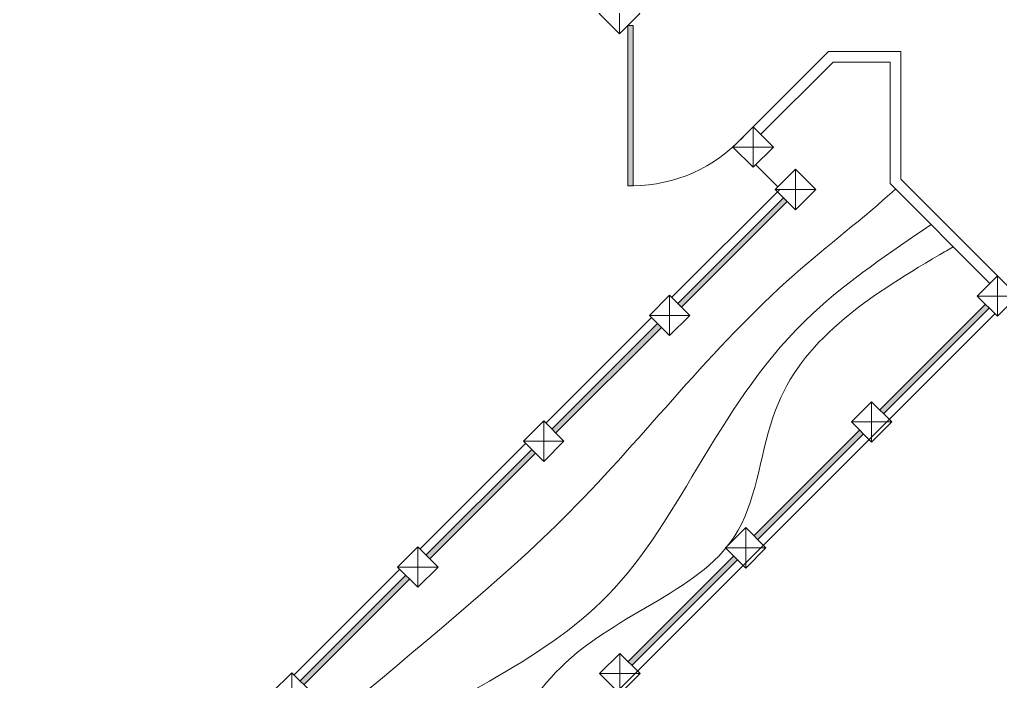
# Model space of a CAD drawing. Header units: millimetres. Extents: x 235 to 418, y 139 to 274.
# Drawn here: x 291.63 to 319.17, y 183.93 to 202.52 of the extents above; entities that cross this region are included whole.
import ezdxf

# ---------------------------------------------------------------- set-up
doc = ezdxf.new("R2010")
doc.units = ezdxf.units.MM
doc.header["$LTSCALE"] = 0.01
for name, color, linetype, lineweight in [('muebles', 191, 'Continuous', 9), ('muebles p.a.', 191, 'Continuous', 0), ('muros bajos', 42, 'Continuous', 18), ('puertas', 2, 'Continuous', 9), ('punto delgado', 4, 'Continuous', 0)]:
    doc.layers.add(name, color=color, linetype=linetype, lineweight=lineweight)
pattern_1 = [(195, (94.7146, 163.63635), (-0.2474874, -0.4286607), [0.0175, -0.3325]), (195, (94.96032, 163.66595), (-0.2474874, -0.4286607), [0.035, -0.315]), (195, (94.7451, 163.59016), (-0.2474874, -0.4286607), [0.0175, -0.3325]), (195, (94.957, 163.6107), (-0.2474874, -0.4286607), [0.0175, -0.3325]), (195, (94.7587, 163.53945), (-0.2474874, -0.4286607), [0.0175, -0.3325]), (195, (94.94916, 163.57237), (-0.2474874, -0.4286607), [0.0175, -0.3325]), (195, (94.76775, 163.50565), (-0.2474874, -0.4286607), [0.0175, -0.3325]), (195, (94.96275, 163.52166), (-0.2474874, -0.4286607), [0.0175, -0.1925, 0.0175, -0.1225]), (195, (94.9718, 163.48785), (-0.2474874, -0.4286607), [0.035, -0.175, 0.0175, -0.1225]), (195, (95.0023, 163.44167), (-0.2474874, -0.4286607), [0.0175, -0.0525, 0.0175, -0.14, 0.0175, -0.105]), (195, (95.02826, 163.4124), (-0.2474874, -0.4286607), [0.0175, -0.07, 0.035, -0.2275]), (195, (94.81304, 163.3366), (-0.2474874, -0.4286607), [0.0175, -0.3325]), (195, (95.03732, 163.3786), (-0.2474874, -0.4286607), [0.0175, -0.0875, 0.0175, -0.2275]), (240, (94.98507, 163.70882), (0.09058667, -0.33807404), [0.04949735, -0.4454774]), (240, (94.6977, 163.63182), (0.09058667, -0.33807404), [0.09899495, -0.3959798]), (240, (94.743, 163.46278), (0.09058667, -0.33807404), [0.0247485, -0.47022625]), (240, (95.03942, 163.50597), (0.09058667, -0.33807404), [0.0742462, -0.42072855]), (240, (94.75206, 163.42897), (0.09058667, -0.33807404), [0.1237437, -0.37123106]), (240, (94.76565, 163.37826), (0.09058667, -0.33807404), [0.0742462, -0.42072855]), (150, (94.84232, 163.36257), (-0.33807404, -0.09058667), [0.0247485, -0.47022625]), (150, (94.88818, 163.66474), (-0.33807404, -0.09058667), [0.04949735, -0.4454774]), (150, (94.9075, 163.52498), (-0.33807404, -0.09058667), [0.04949735, -0.4454774]), (150, (94.78797, 163.56542), (-0.33807404, -0.09058667), [0.04949735, -0.4454774]), (150, (94.8411, 163.43472), (-0.33807404, -0.09058667), [0.04949735, -0.4454774]), (150, (94.83326, 163.39638), (-0.33807404, -0.09058667), [0.0742462, -0.42072855]), (150, (94.86343, 163.62187), (-0.33807404, -0.09058667), [0.0742462, -0.42072855]), (150, (94.81725, 163.59138), (-0.33807404, -0.09058667), [0.0742462, -0.42072855]), (150, (94.89967, 163.48664), (-0.33807404, -0.09058667), [0.0742462, -0.42072855]), (150, (94.87039, 163.46068), (-0.33807404, -0.09058667), [0.0742462, -0.42072855]), (221.56505, (94.98629, 163.63667), (-0.33807404, -0.09058667), [0.0391312, -0.7434926]), (221.56505, (94.7282, 163.58564), (-0.33807404, -0.09058667), [0.15652476, -0.62609903]), (221.56505, (94.74179, 163.53492), (-0.33807404, -0.09058667), [0.15652476, -0.62609903]), (221.56505, (94.75085, 163.50112), (-0.33807404, -0.09058667), [0.1565249, -0.2345, 0.0782635, -0.3133354]), (221.56505, (94.73063, 163.44135), (-0.33807404, -0.09058667), [0.0391312, -0.7434926]), (221.56505, (95.0666, 163.40455), (-0.33807404, -0.09058667), [0.0391312, -0.7434926]), (221.56505, (94.79614, 163.33208), (-0.33807404, -0.09058667), [0.0782624, -0.7043614]), (168.43495, (94.79913, 163.659), (-0.33807404, -0.09058667), [0.0782624, -0.7043614]), (168.43495, (94.9401, 163.60618), (-0.33807404, -0.09058667), [0.0782624, -0.7043614]), (168.43495, (94.92652, 163.65689), (-0.33807404, -0.09058667), [0.0391312, -0.7434914]), (168.43495, (94.93226, 163.56784), (-0.33807404, -0.09058667), [0.11739357, -0.6652302]), (168.43495, (94.86464, 163.54973), (-0.33807404, -0.09058667), [0.0782624, -0.7043614]), (168.43495, (94.83537, 163.52376), (-0.33807404, -0.09058667), [0.0782624, -0.7043614]), (168.43495, (94.94585, 163.51713), (-0.33807404, -0.09058667), [0.0391312, -0.7434914]), (168.43495, (94.938, 163.4788), (-0.33807404, -0.09058667), [0.0391312, -0.7434914]), (168.43495, (94.82089, 163.37495), (-0.33807404, -0.09058667), [0.0391312, -0.7434914]), (168.43495, (94.80609, 163.4978), (-0.33807404, -0.09058667), [0.0391312, -0.7434914]), (168.43495, (94.9854, 163.43714), (-0.33807404, -0.09058667), [0.11739357, -0.6652302]), (168.43495, (95.01136, 163.40787), (-0.33807404, -0.09058667), [0.0782624, -0.7043614]), (168.43495, (94.79824, 163.45946), (-0.33807404, -0.09058667), [0.03913, -0.35217, 0.03913, -0.3521938]), (168.43495, (94.91778, 163.41903), (-0.33807404, -0.09058667), [0.0782624, -0.7043614]), (168.43495, (94.90994, 163.38069), (-0.33807404, -0.09058667), [0.0782624, -0.7043614]), (168.43495, (95.02042, 163.37406), (-0.33807404, -0.09058667), [0.0782624, -0.7043614]), (168.43495, (94.919, 163.34688), (-0.33807404, -0.09058667), [0.0782624, -0.7043614])]

msp = doc.modelspace()

# ---------------------------------------------------------------- hatches: boundary and pattern name
at = {"layer": 'punto delgado'}
h = msp.add_hatch(dxfattribs=at)
h.set_pattern_fill('ENDGRAIN', color=256, scale=0.35, angle=195, style=0, pattern_type=2)
h.set_pattern_definition([(195, (-596.47367, -89.33352), (-0.24748737, -0.4286607), [0.0175, -0.3325]), (195, (-596.22796, -89.30392), (-0.24748737, -0.4286607), [0.035, -0.315]), (195, (-596.44318, -89.3797), (-0.24748737, -0.4286607), [0.0175, -0.3325]), (195, (-596.23128, -89.35916), (-0.24748737, -0.4286607), [0.0175, -0.3325]), (195, (-596.4296, -89.4304), (-0.24748737, -0.4286607), [0.0175, -0.3325]), (195, (-596.23912, -89.3975), (-0.24748737, -0.4286607), [0.0175, -0.3325]), (195, (-596.42054, -89.46422), (-0.24748737, -0.4286607), [0.0175, -0.3325]), (195, (-596.22554, -89.4482), (-0.24748737, -0.4286607), [0.0175, -0.1925, 0.0175, -0.1225]), (195, (-596.21648, -89.482), (-0.24748737, -0.4286607), [0.035, -0.175, 0.0175, -0.1225]), (195, (-596.186, -89.5282), (-0.24748737, -0.4286607), [0.0175, -0.0525, 0.0175, -0.14, 0.0175, -0.105]), (195, (-596.16002, -89.55747), (-0.24748737, -0.4286607), [0.0175, -0.07, 0.035, -0.2275]), (195, (-596.37524, -89.63326), (-0.24748737, -0.4286607), [0.0175, -0.3325]), (195, (-596.15096, -89.59128), (-0.24748737, -0.4286607), [0.0175, -0.0875, 0.0175, -0.2275]), (240, (-596.20321, -89.26105), (0.090586666, -0.33807404), [0.04949735, -0.4454774]), (240, (-596.49058, -89.33805), (0.090586666, -0.33807404), [0.09899495, -0.3959798]), (240, (-596.44528, -89.5071), (0.090586666, -0.33807404), [0.0247485, -0.47022625]), (240, (-596.14886, -89.4639), (0.090586666, -0.33807404), [0.0742462, -0.42072855]), (240, (-596.43623, -89.5409), (0.090586666, -0.33807404), [0.12374369, -0.37123106]), (240, (-596.42264, -89.5916), (0.090586666, -0.33807404), [0.0742462, -0.42072855]), (150, (-596.34596, -89.6073), (-0.33807404, -0.090586666), [0.0247485, -0.47022625]), (150, (-596.3001, -89.30513), (-0.33807404, -0.090586666), [0.04949735, -0.4454774]), (150, (-596.28078, -89.4449), (-0.33807404, -0.090586666), [0.04949735, -0.4454774]), (150, (-596.40032, -89.40445), (-0.33807404, -0.090586666), [0.04949735, -0.4454774]), (150, (-596.34718, -89.53515), (-0.33807404, -0.090586666), [0.04949735, -0.4454774]), (150, (-596.35502, -89.5735), (-0.33807404, -0.090586666), [0.0742462, -0.42072855]), (150, (-596.32486, -89.348), (-0.33807404, -0.090586666), [0.0742462, -0.42072855]), (150, (-596.37104, -89.3785), (-0.33807404, -0.090586666), [0.0742462, -0.42072855]), (150, (-596.28862, -89.48323), (-0.33807404, -0.090586666), [0.0742462, -0.42072855]), (150, (-596.3179, -89.5092), (-0.33807404, -0.090586666), [0.0742462, -0.42072855]), (221.565051, (-596.202, -89.3332), (-0.33807404, -0.090586666), [0.03913119, -0.7434926]), (221.565051, (-596.46009, -89.38423), (-0.33807404, -0.090586666), [0.15652476, -0.62609903]), (221.565051, (-596.4465, -89.43494), (-0.33807404, -0.090586666), [0.15652476, -0.62609903]), (221.565051, (-596.43744, -89.46875), (-0.33807404, -0.090586666), [0.1565249, -0.2345, 0.0782635, -0.31333539]), (221.565051, (-596.45766, -89.52852), (-0.33807404, -0.090586666), [0.03913119, -0.7434926]), (221.565051, (-596.12169, -89.56532), (-0.33807404, -0.090586666), [0.03913119, -0.7434926]), (221.565051, (-596.39215, -89.63779), (-0.33807404, -0.090586666), [0.07826238, -0.70436141]), (168.434949, (-596.38916, -89.31087), (-0.33807404, -0.090586666), [0.07826238, -0.70436141]), (168.434949, (-596.24818, -89.36369), (-0.33807404, -0.090586666), [0.07826238, -0.70436141]), (168.434949, (-596.26177, -89.31298), (-0.33807404, -0.090586666), [0.03913119, -0.74349141]), (168.434949, (-596.25603, -89.40202), (-0.33807404, -0.090586666), [0.11739357, -0.66523022]), (168.434949, (-596.32364, -89.42014), (-0.33807404, -0.090586666), [0.07826238, -0.70436141]), (168.434949, (-596.35292, -89.4461), (-0.33807404, -0.090586666), [0.07826238, -0.70436141]), (168.434949, (-596.24244, -89.45274), (-0.33807404, -0.090586666), [0.03913119, -0.74349141]), (168.434949, (-596.25028, -89.49107), (-0.33807404, -0.090586666), [0.03913119, -0.74349141]), (168.434949, (-596.3674, -89.59492), (-0.33807404, -0.090586666), [0.03913119, -0.74349141]), (168.434949, (-596.3822, -89.47207), (-0.33807404, -0.090586666), [0.03913119, -0.74349141]), (168.434949, (-596.20289, -89.53272), (-0.33807404, -0.090586666), [0.11739357, -0.66523022]), (168.434949, (-596.17693, -89.562), (-0.33807404, -0.090586666), [0.07826238, -0.70436141]), (168.434949, (-596.39004, -89.5104), (-0.33807404, -0.090586666), [0.03913, -0.35217, 0.03913, -0.35219379]), (168.434949, (-596.2705, -89.55084), (-0.33807404, -0.090586666), [0.07826238, -0.70436141]), (168.434949, (-596.27835, -89.58918), (-0.33807404, -0.090586666), [0.07826238, -0.70436141]), (168.434949, (-596.16787, -89.59581), (-0.33807404, -0.090586666), [0.07826238, -0.70436141]), (168.434949, (-596.26929, -89.62299), (-0.33807404, -0.090586666), [0.07826238, -0.70436141])])
h.paths.add_polyline_path([(308.86, 202.354), (308.71, 202.354), (308.71, 197.854), (308.86, 197.854)])
h = msp.add_hatch(dxfattribs=at)
h.set_pattern_fill('ENDGRAIN', color=256, scale=0.35, angle=195, style=0, pattern_type=2)
h.set_pattern_definition(pattern_1)
h.paths.add_polyline_path([(313.189, 197.413), (313.083, 197.519), (310.115, 194.551), (310.221, 194.445)])
h.paths.add_polyline_path([(309.653, 193.877), (309.547, 193.983), (306.58, 191.016), (306.686, 190.91)])
h.paths.add_polyline_path([(306.118, 190.342), (306.012, 190.448), (303.044, 187.48), (303.15, 187.374)])
h = msp.add_hatch(dxfattribs=at)
h.set_pattern_fill('ENDGRAIN', color=256, scale=0.35, angle=195, style=0, pattern_type=2)
h.set_pattern_definition([(195, (121.5996, 181.85582), (-0.2474874, -0.4286607), [0.0175, -0.3325]), (195, (121.8453, 181.88543), (-0.2474874, -0.4286607), [0.035, -0.315]), (195, (121.6301, 181.80964), (-0.2474874, -0.4286607), [0.0175, -0.3325]), (195, (121.842, 181.8302), (-0.2474874, -0.4286607), [0.0175, -0.3325]), (195, (121.6437, 181.75893), (-0.2474874, -0.4286607), [0.0175, -0.3325]), (195, (121.83416, 181.79185), (-0.2474874, -0.4286607), [0.0175, -0.3325]), (195, (121.65274, 181.72512), (-0.2474874, -0.4286607), [0.0175, -0.3325]), (195, (121.84774, 181.74114), (-0.2474874, -0.4286607), [0.0175, -0.1925, 0.0175, -0.1225]), (195, (121.8568, 181.70733), (-0.2474874, -0.4286607), [0.035, -0.175, 0.0175, -0.1225]), (195, (121.8873, 181.66115), (-0.2474874, -0.4286607), [0.0175, -0.0525, 0.0175, -0.14, 0.0175, -0.105]), (195, (121.91326, 181.63187), (-0.2474874, -0.4286607), [0.0175, -0.07, 0.035, -0.2275]), (195, (121.69804, 181.5561), (-0.2474874, -0.4286607), [0.0175, -0.3325]), (195, (121.9223, 181.59806), (-0.2474874, -0.4286607), [0.0175, -0.0875, 0.0175, -0.2275]), (240, (121.87006, 181.9283), (0.09058667, -0.33807404), [0.04949735, -0.4454774]), (240, (121.5827, 181.8513), (0.09058667, -0.33807404), [0.09899495, -0.3959798]), (240, (121.628, 181.68226), (0.09058667, -0.33807404), [0.0247485, -0.47022625]), (240, (121.92442, 181.72545), (0.09058667, -0.33807404), [0.0742462, -0.42072855]), (240, (121.63705, 181.64845), (0.09058667, -0.33807404), [0.1237437, -0.37123106]), (240, (121.65064, 181.59774), (0.09058667, -0.33807404), [0.0742462, -0.42072855]), (150, (121.72732, 181.58205), (-0.33807404, -0.09058667), [0.0247485, -0.47022625]), (150, (121.77317, 181.88421), (-0.33807404, -0.09058667), [0.04949735, -0.4454774]), (150, (121.7925, 181.74445), (-0.33807404, -0.09058667), [0.04949735, -0.4454774]), (150, (121.67296, 181.7849), (-0.33807404, -0.09058667), [0.04949735, -0.4454774]), (150, (121.7261, 181.6542), (-0.33807404, -0.09058667), [0.04949735, -0.4454774]), (150, (121.71826, 181.61586), (-0.33807404, -0.09058667), [0.0742462, -0.42072855]), (150, (121.74842, 181.84135), (-0.33807404, -0.09058667), [0.0742462, -0.42072855]), (150, (121.70224, 181.81086), (-0.33807404, -0.09058667), [0.0742462, -0.42072855]), (150, (121.78466, 181.70612), (-0.33807404, -0.09058667), [0.0742462, -0.42072855]), (150, (121.75538, 181.68016), (-0.33807404, -0.09058667), [0.0742462, -0.42072855]), (221.56505, (121.87128, 181.85615), (-0.33807404, -0.09058667), [0.0391312, -0.7434926]), (221.56505, (121.6132, 181.80511), (-0.33807404, -0.09058667), [0.15652476, -0.62609903]), (221.56505, (121.62678, 181.7544), (-0.33807404, -0.09058667), [0.15652476, -0.62609903]), (221.56505, (121.63584, 181.7206), (-0.33807404, -0.09058667), [0.1565249, -0.2345, 0.0782635, -0.3133354]), (221.56505, (121.61562, 181.66082), (-0.33807404, -0.09058667), [0.0391312, -0.7434926]), (221.56505, (121.9516, 181.62403), (-0.33807404, -0.09058667), [0.0391312, -0.7434926]), (221.56505, (121.68113, 181.55156), (-0.33807404, -0.09058667), [0.0782624, -0.7043614]), (168.43495, (121.68412, 181.87847), (-0.33807404, -0.09058667), [0.0782624, -0.7043614]), (168.43495, (121.8251, 181.82566), (-0.33807404, -0.09058667), [0.0782624, -0.7043614]), (168.43495, (121.81151, 181.87637), (-0.33807404, -0.09058667), [0.0391312, -0.7434914]), (168.43495, (121.81725, 181.78732), (-0.33807404, -0.09058667), [0.1173936, -0.6652302]), (168.43495, (121.74964, 181.7692), (-0.33807404, -0.09058667), [0.0782624, -0.7043614]), (168.43495, (121.72036, 181.74324), (-0.33807404, -0.09058667), [0.0782624, -0.7043614]), (168.43495, (121.83084, 181.73661), (-0.33807404, -0.09058667), [0.0391312, -0.7434914]), (168.43495, (121.823, 181.69827), (-0.33807404, -0.09058667), [0.0391312, -0.7434914]), (168.43495, (121.70588, 181.59442), (-0.33807404, -0.09058667), [0.0391312, -0.7434914]), (168.43495, (121.69108, 181.71728), (-0.33807404, -0.09058667), [0.0391312, -0.7434914]), (168.43495, (121.87039, 181.65662), (-0.33807404, -0.09058667), [0.1173936, -0.6652302]), (168.43495, (121.89635, 181.62734), (-0.33807404, -0.09058667), [0.0782624, -0.7043614]), (168.43495, (121.68324, 181.67894), (-0.33807404, -0.09058667), [0.03913, -0.35217, 0.03913, -0.3521938]), (168.43495, (121.80278, 181.6385), (-0.33807404, -0.09058667), [0.0782624, -0.7043614]), (168.43495, (121.79493, 181.60017), (-0.33807404, -0.09058667), [0.0782624, -0.7043614]), (168.43495, (121.90541, 181.59354), (-0.33807404, -0.09058667), [0.0782624, -0.7043614]), (168.43495, (121.80399, 181.56636), (-0.33807404, -0.09058667), [0.0782624, -0.7043614])])
h.paths.add_polyline_path([(318.861, 194.419), (318.754, 194.525), (315.787, 191.558), (315.893, 191.452)])
h.paths.add_polyline_path([(315.325, 190.884), (315.219, 190.99), (312.251, 188.022), (312.357, 187.916)])
h.paths.add_polyline_path([(311.789, 187.348), (311.683, 187.454), (308.716, 184.487), (308.822, 184.381)])
h = msp.add_hatch(dxfattribs=at)
h.set_pattern_fill('ENDGRAIN', color=256, scale=0.35, angle=195, style=0, pattern_type=2)
h.set_pattern_definition(pattern_1)
h.paths.add_polyline_path([(302.582, 186.806), (302.476, 186.912), (299.508, 183.945), (299.615, 183.839)])
h.paths.add_polyline_path([(299.047, 183.271), (298.941, 183.377), (295.973, 180.409), (296.079, 180.303)])
h.paths.add_polyline_path([(295.511, 179.735), (295.405, 179.841), (292.437, 176.874), (292.543, 176.768)])

# ---------------------------------------------------------------- linework, layer by layer
at = {"layer": 'muebles'}
msp.add_open_spline([(374.867, 191.948), (374.22, 192.104), (373.566, 192.232), (372.279, 192.397), (371.648, 192.438), (370.569, 192.415), (370.122, 192.379), (369.236, 192.246), (368.802, 192.151), (367.928, 191.925), (367.487, 191.791), (365.74, 191.232), (364.393, 190.737), (361.779, 189.565), (360.513, 188.89), (358.618, 187.592), (357.92, 187.033), (356.835, 185.964), (356.414, 185.478), (355.682, 184.449), (355.37, 183.909), (354.53, 182.131), (354.183, 180.826), (353.767, 178.121), (353.697, 176.718), (353.673, 173.857), (353.718, 172.398), (353.798, 168.629), (353.81, 166.312), (353.392, 163.033), (353.193, 162.003), (352.681, 160.224), (352.401, 159.462), (351.726, 157.96), (351.334, 157.223), (350.011, 155.069), (348.934, 153.708), (345.6, 150.311), (343.058, 148.508), (337.698, 145.988), (334.883, 145.275), (331.416, 145.262), (330.619, 145.324), (329.111, 145.58), (328.398, 145.765), (327.291, 146.168), (326.882, 146.346), (326.056, 146.746), (325.642, 146.968), (324.3, 147.711), (323.358, 148.275), (321.533, 149.162), (320.669, 149.51), (319.398, 149.798), (319.049, 149.856), (318.34, 149.926), (317.987, 149.939), (316.727, 149.928), (315.836, 149.82), (314.149, 149.619), (313.352, 149.526), (312.3, 149.523), (311.971, 149.545), (311.471, 149.629), (311.28, 149.678), (310.905, 149.805), (310.723, 149.884), (310.08, 150.218), (309.635, 150.56), (308.761, 151.427), (308.334, 151.952), (307.489, 153.126), (307.07, 153.775), (305.907, 155.626), (305.147, 156.886), (303.768, 158.754), (303.23, 159.408), (302.25, 160.394), (301.841, 160.758), (300.971, 161.42), (300.513, 161.717), (299.086, 162.497), (298.065, 162.869), (296.343, 163.179), (295.655, 163.223), (294.46, 163.143), (293.95, 163.056), (292.969, 162.785), (292.496, 162.604), (290.837, 161.818), (289.758, 161.008), (287.83, 159.226), (286.986, 158.263), (285.445, 156.275), (284.749, 155.25), (282.999, 152.562), (281.995, 150.907), (280.345, 148.643), (279.763, 147.917), (278.51, 146.579), (277.833, 145.958), (275.666, 144.242), (274.04, 143.293), (268.513, 140.945), (264.112, 140.246), (257.605, 140.58), (255.669, 140.837), (252.225, 141.579), (250.716, 142), (249.233, 142.509)], degree=3, knots=[3.716939, 3.716939, 3.716939, 3.716939, 5.600581, 5.600581, 7.382701, 7.382701, 8.622132, 8.622132, 9.861563, 9.861563, 11.167809, 11.167809, 15.094441, 15.094441, 19.021073, 19.021073, 21.581069, 21.581069, 23.471169, 23.471169, 25.361269, 25.361269, 29.489559, 29.489559, 33.617849, 33.617849, 37.74614, 37.74614, 44.233306, 44.233306, 47.286766, 47.286766, 49.656251, 49.656251, 52.025736, 52.025736, 56.764706, 56.764706, 64.960958, 64.960958, 73.15721, 73.15721, 75.665386, 75.665386, 78.03551, 78.03551, 79.47115, 79.47115, 80.906789, 80.906789, 84.074376, 84.074376, 86.662392, 86.662392, 87.602569, 87.602569, 88.542746, 88.542746, 90.981949, 90.981949, 93.421152, 93.421152, 94.666008, 94.666008, 95.533238, 95.533238, 96.400469, 96.400469, 98.641252, 98.641252, 100.882035, 100.882035, 103.122818, 103.122818, 106.983699, 106.983699, 109.169702, 109.169702, 110.565154, 110.565154, 111.960605, 111.960605, 114.751508, 114.751508, 116.561192, 116.561192, 117.916208, 117.916208, 119.271223, 119.271223, 122.849708, 122.849708, 126.428193, 126.428193, 130.006678, 130.006678, 135.853399, 135.853399, 138.859408, 138.859408, 141.865417, 141.865417, 147.877435, 147.877435, 160.649841, 160.649841, 165.92354, 165.92354, 170.016303, 170.016303, 170.016303, 170.016303], dxfattribs=at)
at = {"layer": 'muebles p.a.'}
for points, knots in [([(291.076, 168.115), (292.098, 171.158), (294.97, 179.712), (305.872, 186.357), (311.735, 194.223), (315.323, 196.938), (316.229, 197.763)], [0, 0, 0, 0, 9.437237, 26.531596, 35.718838, 39.315977, 39.315977, 39.315977, 39.315977]), ([(296.673, 169.025), (295.876, 170.475), (293.331, 175.104), (300.355, 182.174), (309.377, 185.624), (311.633, 193.023), (316.094, 195.985), (317.225, 196.766)], [0, 0, 0, 0, 4.660065, 14.871084, 23.478341, 33.291369, 36.905685, 36.905685, 36.905685, 36.905685]), ([(297.972, 168.664), (297.36, 169.981), (295.999, 172.906), (297.724, 176.938), (299.644, 181.159), (304.201, 179.7), (306.337, 185.448), (312.184, 186.765), (312.62, 192.851), (315.448, 194.737), (317.72, 196.065), (317.85, 196.141)], [0, 0, 0, 0, 4.146727, 9.210855, 13.094455, 15.516353, 21.054689, 27.372673, 30.899289, 37.244412, 37.627007, 37.627007, 37.627007, 37.627007])]:
    msp.add_open_spline(points, degree=3, knots=knots, dxfattribs=at)
at = {"layer": 'muros bajos'}
for p, q in [((308.86, 202.354), (308.71, 202.354)), ((308.71, 197.854), (308.71, 202.354)), ((308.86, 197.854), (308.86, 202.354)), ((311.733, 199.013), (314.35, 201.63)), ((312.913, 197.833), (312.301, 198.445)), ((308.71, 197.854), (308.86, 197.854)), ((309.946, 194.721), (312.985, 197.76)), ((313.083, 197.519), (310.115, 194.551)), ((313.189, 197.413), (310.221, 194.445)), ((318.754, 194.525), (315.787, 191.558)), ((297.878, 173.119), (319.02, 194.26)), ((306.41, 191.185), (309.378, 194.153)), ((318.861, 194.419), (315.893, 191.452)), ((319.02, 194.26), (316.052, 191.293)), ((309.547, 193.983), (306.58, 191.016)), ((309.653, 193.877), (306.686, 190.91)), ((315.219, 190.99), (312.251, 188.022)), ((315.325, 190.884), (312.357, 187.916)), ((302.875, 187.65), (305.842, 190.617)), ((315.484, 190.725), (312.517, 187.757)), ((306.012, 190.448), (303.044, 187.48)), ((306.118, 190.342), (303.15, 187.374)), ((311.683, 187.454), (308.716, 184.487)), ((311.789, 187.348), (308.822, 184.381)), ((299.339, 184.114), (302.307, 187.082)), ((311.949, 187.189), (308.981, 184.221)), ((302.476, 186.912), (299.508, 183.945)), ((302.582, 186.806), (299.615, 183.839))]:
    msp.add_line(p, q, dxfattribs=at)
for points in [[(309.047, 202.691), (308.479, 202.123), (307.911, 202.691), (308.479, 203.259)], [(312.797, 198.941), (312.229, 198.373), (311.661, 198.941), (312.229, 199.509)], [(313.988, 197.75), (313.42, 197.182), (312.852, 197.75), (313.42, 198.318)], [(319.659, 194.756), (319.091, 194.188), (318.524, 194.756), (319.091, 195.324)], [(310.452, 194.214), (309.884, 193.646), (309.316, 194.214), (309.884, 194.782)], [(316.124, 191.221), (315.556, 190.653), (314.988, 191.221), (315.556, 191.789)], [(306.917, 190.679), (306.349, 190.111), (305.781, 190.679), (306.349, 191.247)], [(312.588, 187.685), (312.02, 187.117), (311.452, 187.685), (312.02, 188.253)], [(303.381, 187.143), (302.813, 186.575), (302.245, 187.143), (302.813, 187.711)], [(309.053, 184.15), (308.485, 183.582), (307.917, 184.15), (308.485, 184.718)], [(299.845, 183.608), (299.278, 183.04), (298.71, 183.608), (299.278, 184.176)]]:
    msp.add_lwpolyline(points, close=True, dxfattribs=at)
for points in [[(311.733, 199.013), (314.35, 201.63), (316.374, 201.63), (316.374, 198.041), (319.091, 195.324)], [(312.441, 199.297), (314.474, 201.33), (316.074, 201.33), (316.074, 197.917), (318.879, 195.112)]]:
    msp.add_lwpolyline(points, dxfattribs=at)
at = {"layer": 'puertas'}
for p, q in [((308.479, 203.259), (308.479, 202.123)), ((312.229, 199.509), (312.229, 198.373)), ((311.661, 198.941), (312.797, 198.941)), ((313.42, 198.318), (313.42, 197.182)), ((312.852, 197.75), (313.988, 197.75)), ((319.091, 195.324), (319.091, 194.188)), ((309.884, 194.782), (309.884, 193.646)), ((318.524, 194.756), (319.659, 194.756)), ((309.316, 194.214), (310.452, 194.214)), ((315.556, 191.789), (315.556, 190.653)), ((306.349, 191.247), (306.349, 190.111)), ((314.988, 191.221), (316.124, 191.221)), ((305.781, 190.679), (306.917, 190.679)), ((312.02, 188.253), (312.02, 187.117)), ((302.813, 187.711), (302.813, 186.575)), ((312.588, 187.685), (311.452, 187.685)), ((302.245, 187.143), (303.381, 187.143)), ((308.485, 183.582), (308.485, 184.718)), ((299.278, 184.176), (299.278, 183.04)), ((307.917, 184.15), (309.053, 184.15))]:
    msp.add_line(p, q, dxfattribs=at)
at = {"layer": 'punto delgado'}
msp.add_arc((308.812, 202.118), 4.265, 270.6469, 317.2761, dxfattribs=at)

doc.saveas('drawing.dxf')
